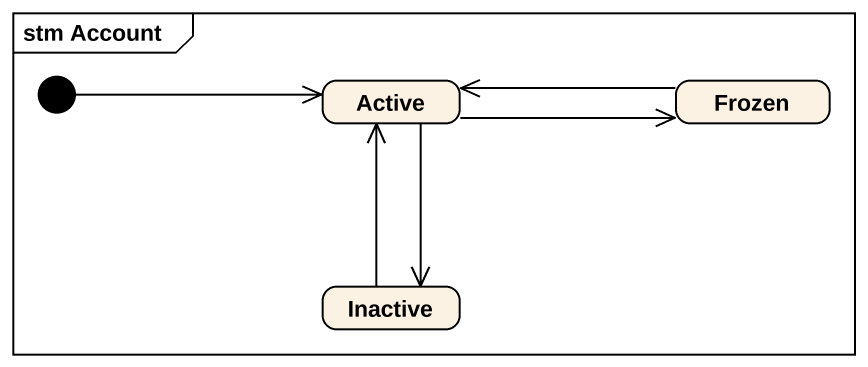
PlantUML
@startuml
mainframe stm Account
hide empty description
state Active
state Frozen
state Inactive
[*] -right-> Active
Active -right-> Frozen
Active --> Inactive
Frozen -left-> Active
Inactive -up-> Active
@enduml
